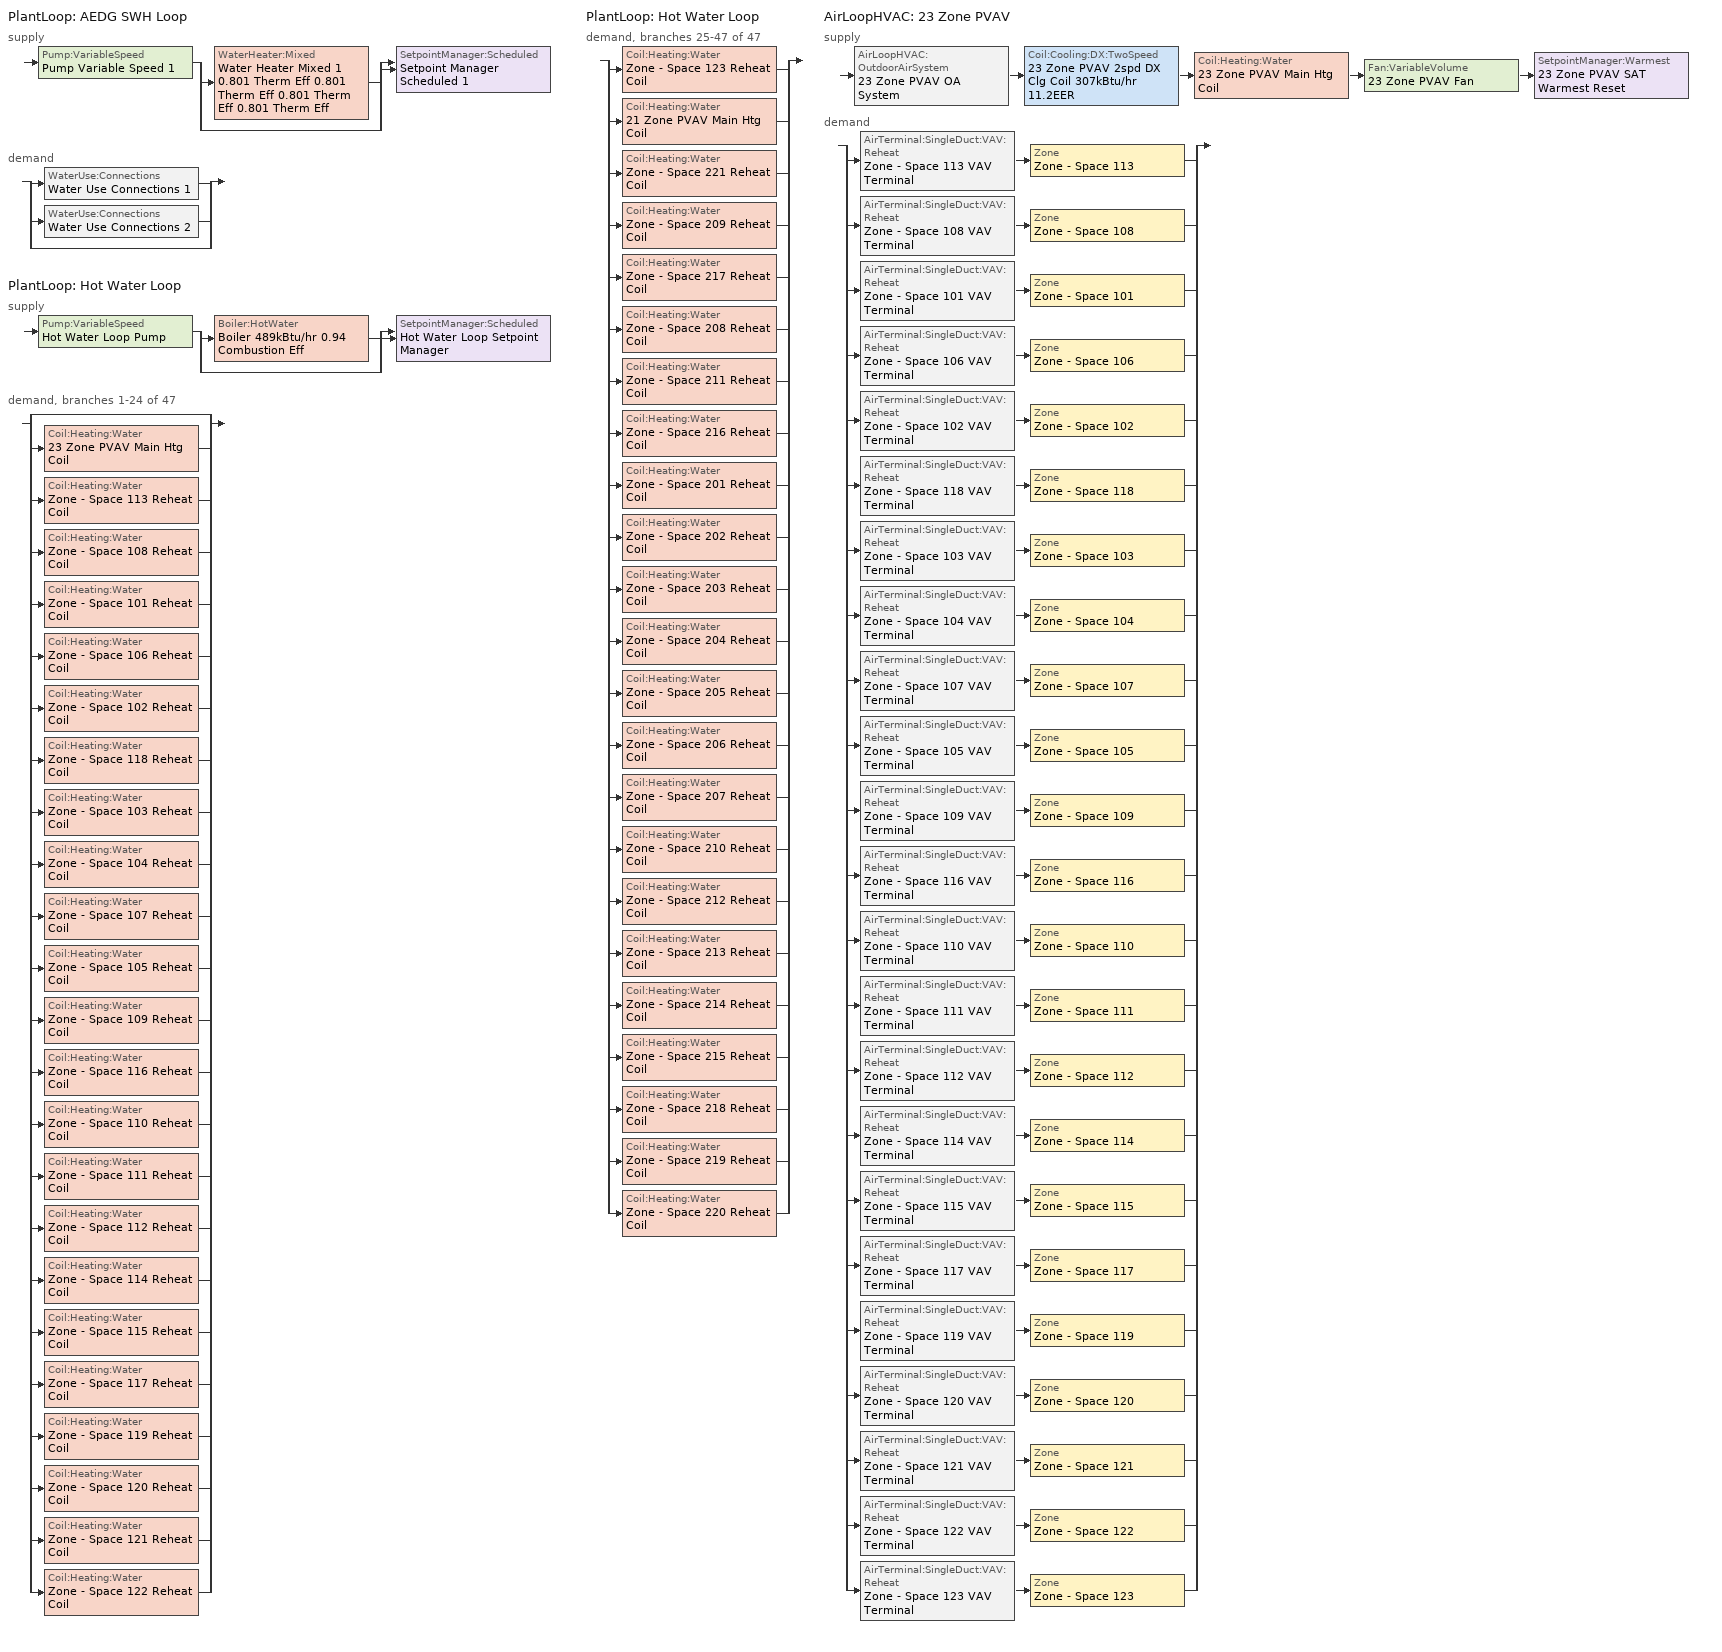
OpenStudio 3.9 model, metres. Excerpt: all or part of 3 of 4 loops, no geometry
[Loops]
PlantLoop 'AEDG SWH Loop'
 supply: Pump:VariableSpeed 'Pump Variable Speed 1' > split
  | WaterHeater:Mixed 'Water Heater Mixed 1 0.801 Therm Eff 0.801 Therm Eff 0.801 Therm Eff 0.801 Therm Eff'
  | bypass
  join > SetpointManager:Scheduled 'Setpoint Manager Scheduled 1'
 demand: split
  | WaterUse:Connections 'Water Use Connections 1'
  | WaterUse:Connections 'Water Use Connections 2'
  | bypass
PlantLoop 'Hot Water Loop'
 supply: Pump:VariableSpeed 'Hot Water Loop Pump' > split
  | Boiler:HotWater 'Boiler 489kBtu/hr 0.94 Combustion Eff'
  | bypass
  join > SetpointManager:Scheduled 'Hot Water Loop Setpoint Manager'
 demand, branches 1-24 of 47: split
  | bypass
  | Coil:Heating:Water '23 Zone PVAV Main Htg Coil'
  | Coil:Heating:Water 'Zone - Space 113 Reheat Coil'
  | Coil:Heating:Water 'Zone - Space 108 Reheat Coil'
  | Coil:Heating:Water 'Zone - Space 101 Reheat Coil'
  | Coil:Heating:Water 'Zone - Space 106 Reheat Coil'
  | Coil:Heating:Water 'Zone - Space 102 Reheat Coil'
  | Coil:Heating:Water 'Zone - Space 118 Reheat Coil'
  | Coil:Heating:Water 'Zone - Space 103 Reheat Coil'
  | Coil:Heating:Water 'Zone - Space 104 Reheat Coil'
  | Coil:Heating:Water 'Zone - Space 107 Reheat Coil'
  | Coil:Heating:Water 'Zone - Space 105 Reheat Coil'
  | Coil:Heating:Water 'Zone - Space 109 Reheat Coil'
  | Coil:Heating:Water 'Zone - Space 116 Reheat Coil'
  | Coil:Heating:Water 'Zone - Space 110 Reheat Coil'
  | Coil:Heating:Water 'Zone - Space 111 Reheat Coil'
  | Coil:Heating:Water 'Zone - Space 112 Reheat Coil'
  | Coil:Heating:Water 'Zone - Space 114 Reheat Coil'
  | Coil:Heating:Water 'Zone - Space 115 Reheat Coil'
  | Coil:Heating:Water 'Zone - Space 117 Reheat Coil'
  | Coil:Heating:Water 'Zone - Space 119 Reheat Coil'
  | Coil:Heating:Water 'Zone - Space 120 Reheat Coil'
  | Coil:Heating:Water 'Zone - Space 121 Reheat Coil'
  | Coil:Heating:Water 'Zone - Space 122 Reheat Coil'
PlantLoop 'Hot Water Loop'
 demand, branches 25-47 of 47: split
  | Coil:Heating:Water 'Zone - Space 123 Reheat Coil'
  | Coil:Heating:Water '21 Zone PVAV Main Htg Coil'
  | Coil:Heating:Water 'Zone - Space 221 Reheat Coil'
  | Coil:Heating:Water 'Zone - Space 209 Reheat Coil'
  | Coil:Heating:Water 'Zone - Space 217 Reheat Coil'
  | Coil:Heating:Water 'Zone - Space 208 Reheat Coil'
  | Coil:Heating:Water 'Zone - Space 211 Reheat Coil'
  | Coil:Heating:Water 'Zone - Space 216 Reheat Coil'
  | Coil:Heating:Water 'Zone - Space 201 Reheat Coil'
  | Coil:Heating:Water 'Zone - Space 202 Reheat Coil'
  | Coil:Heating:Water 'Zone - Space 203 Reheat Coil'
  | Coil:Heating:Water 'Zone - Space 204 Reheat Coil'
  | Coil:Heating:Water 'Zone - Space 205 Reheat Coil'
  | Coil:Heating:Water 'Zone - Space 206 Reheat Coil'
  | Coil:Heating:Water 'Zone - Space 207 Reheat Coil'
  | Coil:Heating:Water 'Zone - Space 210 Reheat Coil'
  | Coil:Heating:Water 'Zone - Space 212 Reheat Coil'
  | Coil:Heating:Water 'Zone - Space 213 Reheat Coil'
  | Coil:Heating:Water 'Zone - Space 214 Reheat Coil'
  | Coil:Heating:Water 'Zone - Space 215 Reheat Coil'
  | Coil:Heating:Water 'Zone - Space 218 Reheat Coil'
  | Coil:Heating:Water 'Zone - Space 219 Reheat Coil'
  | Coil:Heating:Water 'Zone - Space 220 Reheat Coil'
AirLoopHVAC '23 Zone PVAV'
 supply: AirLoopHVAC:OutdoorAirSystem '23 Zone PVAV OA System' > Coil:Cooling:DX:TwoSpeed '23 Zone PVAV 2spd DX Clg Coil 307kBtu/hr 11.2EER' > Coil:Heating:Water '23 Zone PVAV Main Htg Coil' > Fan:VariableVolume '23 Zone PVAV Fan' > SetpointManager:Warmest '23 Zone PVAV SAT Warmest Reset'
 demand: split
  | AirTerminal:SingleDuct:VAV:Reheat 'Zone - Space 113 VAV Terminal' > Zone 'Zone - Space 113'
  | AirTerminal:SingleDuct:VAV:Reheat 'Zone - Space 108 VAV Terminal' > Zone 'Zone - Space 108'
  | AirTerminal:SingleDuct:VAV:Reheat 'Zone - Space 101 VAV Terminal' > Zone 'Zone - Space 101'
  | AirTerminal:SingleDuct:VAV:Reheat 'Zone - Space 106 VAV Terminal' > Zone 'Zone - Space 106'
  | AirTerminal:SingleDuct:VAV:Reheat 'Zone - Space 102 VAV Terminal' > Zone 'Zone - Space 102'
  | AirTerminal:SingleDuct:VAV:Reheat 'Zone - Space 118 VAV Terminal' > Zone 'Zone - Space 118'
  | AirTerminal:SingleDuct:VAV:Reheat 'Zone - Space 103 VAV Terminal' > Zone 'Zone - Space 103'
  | AirTerminal:SingleDuct:VAV:Reheat 'Zone - Space 104 VAV Terminal' > Zone 'Zone - Space 104'
  | AirTerminal:SingleDuct:VAV:Reheat 'Zone - Space 107 VAV Terminal' > Zone 'Zone - Space 107'
  | AirTerminal:SingleDuct:VAV:Reheat 'Zone - Space 105 VAV Terminal' > Zone 'Zone - Space 105'
  | AirTerminal:SingleDuct:VAV:Reheat 'Zone - Space 109 VAV Terminal' > Zone 'Zone - Space 109'
  | AirTerminal:SingleDuct:VAV:Reheat 'Zone - Space 116 VAV Terminal' > Zone 'Zone - Space 116'
  | AirTerminal:SingleDuct:VAV:Reheat 'Zone - Space 110 VAV Terminal' > Zone 'Zone - Space 110'
  | AirTerminal:SingleDuct:VAV:Reheat 'Zone - Space 111 VAV Terminal' > Zone 'Zone - Space 111'
  | AirTerminal:SingleDuct:VAV:Reheat 'Zone - Space 112 VAV Terminal' > Zone 'Zone - Space 112'
  | AirTerminal:SingleDuct:VAV:Reheat 'Zone - Space 114 VAV Terminal' > Zone 'Zone - Space 114'
  | AirTerminal:SingleDuct:VAV:Reheat 'Zone - Space 115 VAV Terminal' > Zone 'Zone - Space 115'
  | AirTerminal:SingleDuct:VAV:Reheat 'Zone - Space 117 VAV Terminal' > Zone 'Zone - Space 117'
  | AirTerminal:SingleDuct:VAV:Reheat 'Zone - Space 119 VAV Terminal' > Zone 'Zone - Space 119'
  | AirTerminal:SingleDuct:VAV:Reheat 'Zone - Space 120 VAV Terminal' > Zone 'Zone - Space 120'
  | AirTerminal:SingleDuct:VAV:Reheat 'Zone - Space 121 VAV Terminal' > Zone 'Zone - Space 121'
  | AirTerminal:SingleDuct:VAV:Reheat 'Zone - Space 122 VAV Terminal' > Zone 'Zone - Space 122'
  | AirTerminal:SingleDuct:VAV:Reheat 'Zone - Space 123 VAV Terminal' > Zone 'Zone - Space 123'
[SizingPeriod:DesignDay] Daily Dry-Bulb Temperature Range {deltaC}=7.9; Barometric Pressure {Pa}=101229; Wind Speed {m/s}=3.1; Wind Direction {deg}=270; Rain Indicator=No; Snow Indicator=No; Day of Month=21; Month=8; Day Type=SummerDesignDay; Daylight Saving Time Indicator=No; Dry-Bulb Temperature Range Modifier Type=DefaultMultipliers; Solar Model Indicator=ASHRAETau; ASHRAE Clear Sky Optical Depth for Beam Irradiance=0.491; ASHRAE Clear Sky Optical Depth for Diffuse Irradiance=2.016
Name | Maximum Dry-Bulb Temperature {C} | Humidity Condition Type | Wetbulb or DewPoint at Maximum Dry-Bulb {C} | Enthalpy at Maximum Dry-Bulb {J/kg}
Macdill Afb Ann Clg .4% Condns WB=>MDB | 30.6 | Wetbulb | 27.2
Macdill Afb Ann Clg .4% Condns DP=>MDB | 28.6 | Dewpoint | 26.2
Macdill Afb Ann Clg .4% Condns Enth=>MDB | 30.6 | Enthalpy | 23 | 85100
[AvailabilityManager:NightCycle] Applicability Schedule=Always On Discrete; Control Type=CycleOnAny; Thermostat Tolerance {deltaC}=1
Name | Cycling Run Time {s}
Availability Manager Night Cycle 1; Availability Manager Night Cycle 2; Availability Manager Night Cycle 3; Availability Manager Night Cycle 4; Availability Manager Night Cycle 5; Availability Manager Night Cycle 6; Availability Manager Night Cycle 7; Availability Manager Night Cycle 8; Availability Manager Night Cycle 9; Availability Manager Night Cycle 10; Availability Manager Night Cycle 11; Availability Manager Night Cycle 12; Availability Manager Night Cycle 13 | 3600
Availability Manager Night Cycle 14; Availability Manager Night Cycle 15; Availability Manager Night Cycle 16; Availability Manager Night Cycle 17 | 1800
[Sizing:Zone] Zone Cooling Design Supply Air Temperature Input Method=SupplyAirTemperature; Zone Cooling Design Supply Air Temperature {C}=12.7778; Zone Cooling Design Supply Air Temperature Difference {deltaC}=11.11; Zone Heating Design Supply Air Temperature Input Method=SupplyAirTemperature; Zone Heating Design Supply Air Temperature {C}=50; Zone Heating Design Supply Air Temperature Difference {deltaC}=11.11; Zone Cooling Design Supply Air Humidity Ratio {kg-H2O/kg-air}=0.0085; Zone Heating Design Supply Air Humidity Ratio {kg-H2O/kg-air}=0.008; Cooling Design Air Flow Method=DesignDay; Heating Design Air Flow Method=DesignDay; Dedicated Outdoor Air System Control Strategy=NeutralSupplyAir; Zone Load Sizing Method=Sensible Load Only No Latent Load; Zone Latent Cooling Design Supply Air Humidity Ratio Input Method=HumidityRatioDifference; Zone Cooling Design Supply Air Humidity Ratio Difference {kgWater/kgDryAir}=0.005; Zone Latent Heating Design Supply Air Humidity Ratio Input Method=HumidityRatioDifference; Zone Humidification Design Supply Air Humidity Ratio Difference {kgWater/kgDryAir}=0.005; Sizing Option=Coincident
Name | Account for Dedicated Outdoor Air System | Dedicated Outdoor Air Low Setpoint Temperature for Design {C} | Dedicated Outdoor Air High Setpoint Temperature for Design {C}
Zone - Space 101; Zone - Space 102; Zone - Space 103; Zone - Space 104; Zone - Space 105; Zone - Space 106; Zone - Space 107; Zone - Space 108; Zone - Space 112; Zone - Space 115; Zone - Space 116; Zone - Space 117; Zone - Space 118; Zone - Space 119; Zone - Space 120; Zone - Space 121; Zone - Space 122; Zone - Space 123 | Yes | 15.5556 | 21.1111
Zone - Space 109; Zone - Space 110; Zone - Space 111; Zone - Space 113; Zone - Space 114 | No | autosize | autosize
[Zone equipment]
Zone - Space 101: Zone - Space 101 VAV Terminal
Zone - Space 102: Zone - Space 102 VAV Terminal
Zone - Space 103: Zone - Space 103 VAV Terminal
Zone - Space 104: Zone - Space 104 VAV Terminal
Zone - Space 105: Zone - Space 105 VAV Terminal
Zone - Space 106: Zone - Space 106 VAV Terminal
Zone - Space 107: Zone - Space 107 VAV Terminal
Zone - Space 108: Zone - Space 108 VAV Terminal
Zone - Space 109: Zone - Space 109 VAV Terminal
Zone - Space 110: Zone - Space 110 VAV Terminal
Zone - Space 111: Zone - Space 111 VAV Terminal
Zone - Space 112: Zone - Space 112 VAV Terminal
Zone - Space 113: Zone - Space 113 VAV Terminal
Zone - Space 114: Zone - Space 114 VAV Terminal
Zone - Space 115: Zone - Space 115 VAV Terminal
Zone - Space 116: Zone - Space 116 VAV Terminal
Zone - Space 117: Zone - Space 117 VAV Terminal
Zone - Space 118: Zone - Space 118 VAV Terminal
Zone - Space 119: Zone - Space 119 VAV Terminal
Zone - Space 120: Zone - Space 120 VAV Terminal
Zone - Space 121: Zone - Space 121 VAV Terminal
Zone - Space 122: Zone - Space 122 VAV Terminal
Zone - Space 123: Zone - Space 123 VAV Terminal
[PlantLoop] Glycol Concentration=0; Minimum Loop Temperature {C}=10; Plant Loop Volume {m3}=Autocalculate; Load Distribution Scheme=Optimal
Name | Maximum Loop Temperature {C} | Fluid Type
AEDG SWH Loop | 60
Hot Water Loop |  | Water
[Sizing:Plant] Loop Type=Heating; Sizing Option=NonCoincident; Zone Timesteps in Averaging Window=1; Coincident Sizing Factor Mode=None
Name | Design Loop Exit Temperature {C} | Loop Design Temperature Difference {deltaC}
AEDG SWH Loop | 60 | 5
Hot Water Loop | 82.2222 | 11.1111
[Pump:VariableSpeed] Coefficient 1 of the Part Load Performance Curve=0; Pump Control Type=Intermittent; Skin Loss Radiative Fraction=0.5; Design Power Sizing Method=PowerPerFlowPerPressure; Design Electric Power per Unit Flow Rate {W/(m3/s)}=348701.1; Design Shaft Power per Unit Flow Rate per Unit Head {W-s/m3-Pa}=1.28205; Design Minimum Flow Rate Fraction=0
Name | Rated Pump Head {Pa} | Motor Efficiency | Coefficient 2 of the Part Load Performance Curve | Coefficient 3 of the Part Load Performance Curve | Coefficient 4 of the Part Load Performance Curve
Pump Variable Speed 1 | 1 | 1 | 1 | 0 | 0
Hot Water Loop Pump | 179344 | 0.855 | 0.0205 | 0.4101 | 0.5753
[WaterHeater:Mixed]
Water Heater Mixed 1 0.801 Therm Eff 0.801 Therm Eff 0.801 Therm Eff 0.801 Therm Eff: Tank Volume {m3}=1; Setpoint Temperature Schedule=AEDG Water-Heater-Temp-Schedule; Deadband Temperature Difference {deltaC}=2; Maximum Temperature Limit {C}=82.22; Heater Control Type=Cycle; Heater Maximum Capacity {W}=845000; Heater Fuel Type=NaturalGas; Heater Thermal Efficiency=0.801096; Off Cycle Parasitic Fuel Consumption Rate {W}=20; Off Cycle Parasitic Fuel Type=NaturalGas; Off Cycle Parasitic Heat Fraction to Tank=0; On Cycle Parasitic Fuel Type=NaturalGas; On Cycle Parasitic Heat Fraction to Tank=0; Ambient Temperature Indicator=Schedule; Ambient Temperature Schedule=AEDG Water-Heater-Ambient-Temp-Schedule; Off Cycle Loss Coefficient to Ambient Temperature {W/K}=29.7719; On Cycle Loss Coefficient to Ambient Temperature {W/K}=29.7719; Use Side Effectiveness=1; Source Side Effectiveness=1; Use Side Design Flow Rate {m3/s}=autosize; Source Side Design Flow Rate {m3/s}=autosize; Indirect Water Heating Recovery Time {hr}=1.5; Source Side Flow Control Mode=IndirectHeatPrimarySetpoint
[WaterHeater:Sizing]
Water Heater Mixed 1 0.801 Therm Eff 0.801 Therm Eff 0.801 Therm Eff 0.801 Therm Eff: Design Mode=PeakDraw; Time Storage Can Meet Peak Draw {hr}=0.538503; Time for Tank Recovery {hr}=0; Nominal Tank Volume for Autosizing Plant Connections {m3}=1
[SetpointManager:Scheduled] Control Variable=Temperature
Name | Schedule | Setpoint Node or NodeList
Setpoint Manager Scheduled 1 | AEDG SWH-Loop-Temp-Schedule | AEDG SWH Loop Supply Outlet Node
Hot Water Loop Setpoint Manager | Hot Water Loop Temp - 180F | Hot Water Loop Supply Outlet Node
[WaterUse:Equipment:Definition]
AEDG Restroom Water Use: Peak Flow Rate {m3/s}=1.0902e-05; Target Temperature Schedule=AEDG SWH-Target-Temperature-Schedule; Sensible Fraction Schedule=AEDG SWH-Sensible-Fraction-Schedule; Latent Fraction Schedule=AEDG SWH-Latent-Fraction-Schedule
[WaterUse:Equipment] Water Use Equipment Definition=AEDG Restroom Water Use; Flow Rate Fraction Schedule=AEDG SWH-Flow-Fraction-Schedule
Name | Space
Water Use Equipment 1 | Space 210
Water Use Equipment 2 | Space 110
[WaterUse:Connections] Hot Water Supply Temperature Schedule=AEDG SWH-Hot-Supply-Temperature-Schedule; Drain Water Heat Exchanger Type=None; Drain Water Heat Exchanger Destination=Plant
Name | Water Use Equipment Name 1
Water Use Connections 1 | Water Use Equipment 1
Water Use Connections 2 | Water Use Equipment 2
[Boiler:HotWater]
Boiler 489kBtu/hr 0.94 Combustion Eff: Fuel Type=NaturalGas; Nominal Thermal Efficiency=0.933; Efficiency Curve Temperature Evaluation Variable=LeavingBoiler; Normalized Boiler Efficiency Curve=Boiler Constant Efficiency Curve; Minimum Part Load Ratio=0; Maximum Part Load Ratio=1.2; Optimum Part Load Ratio=1; Water Outlet Upper Temperature Limit {C}=95; Boiler Flow Mode=LeavingSetpointModulated; On Cycle Parasitic Electric Load {W}=0; Off Cycle Parasitic Fuel Load {W}=0; Sizing Factor=1
[AirLoopHVAC]
23 Zone PVAV: Availability Schedule=23 Zone PVAV Occ Sch 1; Design Supply Air Flow Rate {m3/s}=autosize; Design Return Air Flow Fraction of Supply Air Flow=1
[Sizing:System]
23 Zone PVAV: Type of Load to Size On=Sensible; Design Outdoor Air Flow Rate {m3/s}=Autosize; Central Heating Maximum System Air Flow Ratio=0.3; Preheat Design Temperature {C}=7.22222; Preheat Design Humidity Ratio {kg-H2O/kg-Air}=0.008; Precool Design Temperature {C}=12.7778; Precool Design Humidity Ratio {kg-H2O/kg-Air}=0.008; Central Cooling Design Supply Air Temperature {C}=12.7778; Central Heating Design Supply Air Temperature {C}=12.7778; Sizing Option=Coincident; 100% Outdoor Air in Cooling=No; 100% Outdoor Air in Heating=No; Central Cooling Design Supply Air Humidity Ratio {kg-H2O/kg-Air}=0.0085; Central Heating Design Supply Air Humidity Ratio {kg-H2O/kg-Air}=0.008; Cooling Design Air Flow Method=DesignDay; Heating Design Air Flow Method=DesignDay; System Outdoor Air Method=ZoneSum; Zone Maximum Outdoor Air Fraction=1; Cooling Supply Air Flow Rate Per Floor Area {m3/s-m2}=0.00996765; Cooling Fraction of Autosized Cooling Supply Air Flow Rate=1; Cooling Supply Air Flow Rate Per Unit Cooling Capacity {m3/s-W}=3.94755e-05; Heating Supply Air Flow Rate Per Floor Area {m3/s-m2}=0.00996765; Heating Fraction of Autosized Heating Supply Air Flow Rate=1; Heating Fraction of Autosized Cooling Supply Air Flow Rate=1; Heating Supply Air Flow Rate Per Unit Heating Capacity {m3/s-W}=3.15882e-05; Cooling Design Capacity Method=CoolingDesignCapacity; Cooling Design Capacity {W}=autosize; Cooling Design Capacity Per Floor Area {W/m2}=234.7; Fraction of Autosized Cooling Design Capacity=1; Heating Design Capacity Method=HeatingDesignCapacity; Heating Design Capacity {W}=autosize; Heating Design Capacity Per Floor Area {W/m2}=157; Fraction of Autosized Heating Design Capacity=1; Central Cooling Capacity Control Method=OnOff; Occupant Diversity=autosize
[Fan:VariableVolume]
23 Zone PVAV Fan: Availability Schedule=Always On Discrete; Fan Total Efficiency=0.59605; Pressure Rise {Pa}=1017.592; Maximum Flow Rate {m3/s}=Autosize; Fan Power Minimum Flow Rate Input Method=Fraction; Fan Power Minimum Flow Fraction=0.25; Fan Power Minimum Air Flow Rate {m3/s}=0; Motor Efficiency=0.917; Motor In Airstream Fraction=1; Fan Power Coefficient 1=0.04076; Fan Power Coefficient 2=0.0881; Fan Power Coefficient 3=-0.0729; Fan Power Coefficient 4=0.9437; Fan Power Coefficient 5=0
[Coil:Heating:Water] Availability Schedule=Always On Discrete; Rated Inlet Water Temperature {C}=82.2222; Rated Outlet Water Temperature {C}=71.1111
Name | Rated Inlet Air Temperature {C} | Rated Outlet Air Temperature {C}
23 Zone PVAV Main Htg Coil; 21 Zone PVAV Main Htg Coil | 7.22222 | 12.7778
Zone - Space 113 Reheat Coil; Zone - Space 108 Reheat Coil; Zone - Space 101 Reheat Coil; Zone - Space 106 Reheat Coil; Zone - Space 102 Reheat Coil; Zone - Space 118 Reheat Coil; Zone - Space 103 Reheat Coil; Zone - Space 104 Reheat Coil; Zone - Space 107 Reheat Coil; Zone - Space 105 Reheat Coil; Zone - Space 109 Reheat Coil; Zone - Space 116 Reheat Coil; Zone - Space 110 Reheat Coil; Zone - Space 111 Reheat Coil; Zone - Space 112 Reheat Coil; Zone - Space 114 Reheat Coil; Zone - Space 115 Reheat Coil; Zone - Space 117 Reheat Coil; Zone - Space 119 Reheat Coil; Zone - Space 120 Reheat Coil; Zone - Space 121 Reheat Coil; Zone - Space 122 Reheat Coil; Zone - Space 123 Reheat Coil; Zone - Space 221 Reheat Coil; Zone - Space 209 Reheat Coil; Zone - Space 217 Reheat Coil; Zone - Space 208 Reheat Coil; Zone - Space 211 Reheat Coil; Zone - Space 216 Reheat Coil; Zone - Space 201 Reheat Coil; Zone - Space 202 Reheat Coil; Zone - Space 203 Reheat Coil; Zone - Space 204 Reheat Coil; Zone - Space 205 Reheat Coil; Zone - Space 206 Reheat Coil; Zone - Space 207 Reheat Coil; Zone - Space 210 Reheat Coil; Zone - Space 212 Reheat Coil; Zone - Space 213 Reheat Coil; Zone - Space 214 Reheat Coil; Zone - Space 215 Reheat Coil; Zone - Space 218 Reheat Coil; Zone - Space 219 Reheat Coil; Zone - Space 220 Reheat Coil | 12.7778 | 50
[Controller:WaterCoil] Action=Normal; Controller Convergence Tolerance {deltaC}=0.1; Minimum Actuated Flow {m3/s}=0
Name | Water Coil
23 Zone PVAV Main Htg Coil Controller | 23 Zone PVAV Main Htg Coil
Zone - Space 113 Reheat Coil Controller | Zone - Space 113 Reheat Coil
Zone - Space 108 Reheat Coil Controller | Zone - Space 108 Reheat Coil
Zone - Space 101 Reheat Coil Controller | Zone - Space 101 Reheat Coil
Zone - Space 106 Reheat Coil Controller | Zone - Space 106 Reheat Coil
Zone - Space 102 Reheat Coil Controller | Zone - Space 102 Reheat Coil
Zone - Space 118 Reheat Coil Controller | Zone - Space 118 Reheat Coil
Zone - Space 103 Reheat Coil Controller | Zone - Space 103 Reheat Coil
Zone - Space 104 Reheat Coil Controller | Zone - Space 104 Reheat Coil
Zone - Space 107 Reheat Coil Controller | Zone - Space 107 Reheat Coil
Zone - Space 105 Reheat Coil Controller | Zone - Space 105 Reheat Coil
Zone - Space 109 Reheat Coil Controller | Zone - Space 109 Reheat Coil
Zone - Space 116 Reheat Coil Controller | Zone - Space 116 Reheat Coil
Zone - Space 110 Reheat Coil Controller | Zone - Space 110 Reheat Coil
Zone - Space 111 Reheat Coil Controller | Zone - Space 111 Reheat Coil
Zone - Space 112 Reheat Coil Controller | Zone - Space 112 Reheat Coil
Zone - Space 114 Reheat Coil Controller | Zone - Space 114 Reheat Coil
Zone - Space 115 Reheat Coil Controller | Zone - Space 115 Reheat Coil
Zone - Space 117 Reheat Coil Controller | Zone - Space 117 Reheat Coil
Zone - Space 119 Reheat Coil Controller | Zone - Space 119 Reheat Coil
Zone - Space 120 Reheat Coil Controller | Zone - Space 120 Reheat Coil
Zone - Space 121 Reheat Coil Controller | Zone - Space 121 Reheat Coil
Zone - Space 122 Reheat Coil Controller | Zone - Space 122 Reheat Coil
Zone - Space 123 Reheat Coil Controller | Zone - Space 123 Reheat Coil
21 Zone PVAV Main Htg Coil Controller | 21 Zone PVAV Main Htg Coil
Zone - Space 221 Reheat Coil Controller | Zone - Space 221 Reheat Coil
Zone - Space 209 Reheat Coil Controller | Zone - Space 209 Reheat Coil
Zone - Space 217 Reheat Coil Controller | Zone - Space 217 Reheat Coil
Zone - Space 208 Reheat Coil Controller | Zone - Space 208 Reheat Coil
Zone - Space 211 Reheat Coil Controller | Zone - Space 211 Reheat Coil
Zone - Space 216 Reheat Coil Controller | Zone - Space 216 Reheat Coil
Zone - Space 201 Reheat Coil Controller | Zone - Space 201 Reheat Coil
Zone - Space 202 Reheat Coil Controller | Zone - Space 202 Reheat Coil
Zone - Space 203 Reheat Coil Controller | Zone - Space 203 Reheat Coil
Zone - Space 204 Reheat Coil Controller | Zone - Space 204 Reheat Coil
Zone - Space 205 Reheat Coil Controller | Zone - Space 205 Reheat Coil
Zone - Space 206 Reheat Coil Controller | Zone - Space 206 Reheat Coil
Zone - Space 207 Reheat Coil Controller | Zone - Space 207 Reheat Coil
Zone - Space 210 Reheat Coil Controller | Zone - Space 210 Reheat Coil
Zone - Space 212 Reheat Coil Controller | Zone - Space 212 Reheat Coil
Zone - Space 213 Reheat Coil Controller | Zone - Space 213 Reheat Coil
Zone - Space 214 Reheat Coil Controller | Zone - Space 214 Reheat Coil
Zone - Space 215 Reheat Coil Controller | Zone - Space 215 Reheat Coil
Zone - Space 218 Reheat Coil Controller | Zone - Space 218 Reheat Coil
Zone - Space 219 Reheat Coil Controller | Zone - Space 219 Reheat Coil
Zone - Space 220 Reheat Coil Controller | Zone - Space 220 Reheat Coil
[Coil:Cooling:DX:TwoSpeed]
23 Zone PVAV 2spd DX Clg Coil 307kBtu/hr 11.2EER: Availability Schedule=Always On Discrete; Rated High Speed Total Cooling Capacity {W}=Autosize; Rated High Speed Sensible Heat Ratio=Autosize; Rated High Speed COP {W/W}=3.86636; Rated High Speed Air Flow Rate {m3/s}=Autosize; Rated High Speed Evaporator Fan Power Per Volume Flow Rate 2017 {W/(m3/s)}=773.3; Rated High Speed Evaporator Fan Power Per Volume Flow Rate 2023 {W/(m3/s)}=934.4; Unit Internal Static Air Pressure {Pa}=773.3; Total Cooling Capacity Function of Temperature Curve=CoilClgDXQRatio_fTwbToadbSI; Total Cooling Capacity Function of Flow Fraction Curve=CoilClgDXDblQRatio_fCFMRatio; Energy Input Ratio Function of Temperature Curve=CoilClgDXEIRRatio_fTwbToadbSI; Energy Input Ratio Function of Flow Fraction Curve=CoilClgDXDblEIRRatio_fCFMRatio; Part Load Fraction Correlation Curve=CoilClgDXEIRRatio_fQFrac; Rated Low Speed Total Cooling Capacity {W}=Autosize; Rated Low Speed Sensible Heat Ratio=0.69; Rated Low Speed COP {W/W}=3.86636; Rated Low Speed Air Flow Rate {m3/s}=Autosize; Rated Low Speed Evaporator Fan Power Per Volume Flow Rate 2017 {W/(m3/s)}=773.3; Rated Low Speed Evaporator Fan Power Per Volume Flow Rate 2023 {W/(m3/s)}=934.4; Low Speed Total Cooling Capacity Function of Temperature Curve=CoilClgDXQRatio_fTwbToadbSI; Low Speed Energy Input Ratio Function of Temperature Curve=CoilClgDXEIRRatio_fTwbToadbSI; Condenser Type=AirCooled; Minimum Outdoor Dry-Bulb Temperature for Compressor Operation {C}=-25; High Speed Evaporative Condenser Effectiveness=0.9; High Speed Evaporative Condenser Air Flow Rate {m3/s}=Autosize; High Speed Evaporative Condenser Pump Rated Power Consumption {W}=Autosize; Low Speed Evaporative Condenser Effectiveness=0.9; Low Speed Evaporative Condenser Air Flow Rate {m3/s}=Autosize; Low Speed Evaporative Condenser Pump Rated Power Consumption {W}=Autosize; Basin Heater Capacity {W/K}=0; Basin Heater Setpoint Temperature {C}=2
[Controller:OutdoorAir]
23 Zone PVAV OA Controller: Minimum Outdoor Air Flow Rate {m3/s}=0; Maximum Outdoor Air Flow Rate {m3/s}=Autosize; Economizer Control Type=NoEconomizer; Economizer Control Action Type=ModulateFlow; Economizer Maximum Limit Dry-Bulb Temperature {C}=28; Economizer Maximum Limit Enthalpy {J/kg}=64000; Lockout Type=LockoutWithHeating; Minimum Limit Type=FixedMinimum; Minimum Outdoor Air Schedule=23 Zone PVAV Occ Sch 1; Controller Mechanical Ventilation=23 Zone PVAV Mechanical Ventilation Controller; High Humidity Control=No; High Humidity Outdoor Air Flow Ratio=1; Control High Indoor Humidity Based on Outdoor Humidity Ratio=Yes; Heat Recovery Bypass Control Type=BypassWhenWithinEconomizerLimits; Economizer Operation Staging=InterlockedWithMechanicalCooling
[Controller:MechanicalVentilation]
23 Zone PVAV Mechanical Ventilation Controller: Availability Schedule=Always On Discrete; System Outdoor Air Method=Standard62.1VentilationRateProcedureWithLimit
[AirLoopHVAC:OutdoorAirSystem]
23 Zone PVAV OA System: Controller=23 Zone PVAV OA Controller
[AirTerminal:SingleDuct:VAV:Reheat] Availability Schedule=Always On Discrete; Maximum Air Flow Rate {m3/s}=AutoSize; Zone Minimum Air Flow Input Method=Constant; Constant Minimum Air Flow Fraction=0.2; Fixed Minimum Air Flow Rate {m3/s}=0; Maximum Hot Water or Steam Flow Rate {m3/s}=AutoSize; Minimum Hot Water or Steam Flow Rate {m3/s}=0; Convergence Tolerance=0.001; Damper Heating Action=ReverseWithLimits; Maximum Flow per Zone Floor Area During Reheat {m3/s-m2}=AutoSize; Maximum Flow Fraction During Reheat=0.5; Maximum Reheat Air Temperature {C}=50; Control For Outdoor Air=No
Name | Reheat Coil
Zone - Space 113 VAV Terminal | Zone - Space 113 Reheat Coil
Zone - Space 108 VAV Terminal | Zone - Space 108 Reheat Coil
Zone - Space 101 VAV Terminal | Zone - Space 101 Reheat Coil
Zone - Space 106 VAV Terminal | Zone - Space 106 Reheat Coil
Zone - Space 102 VAV Terminal | Zone - Space 102 Reheat Coil
Zone - Space 118 VAV Terminal | Zone - Space 118 Reheat Coil
Zone - Space 103 VAV Terminal | Zone - Space 103 Reheat Coil
Zone - Space 104 VAV Terminal | Zone - Space 104 Reheat Coil
Zone - Space 107 VAV Terminal | Zone - Space 107 Reheat Coil
Zone - Space 105 VAV Terminal | Zone - Space 105 Reheat Coil
Zone - Space 109 VAV Terminal | Zone - Space 109 Reheat Coil
Zone - Space 116 VAV Terminal | Zone - Space 116 Reheat Coil
Zone - Space 110 VAV Terminal | Zone - Space 110 Reheat Coil
Zone - Space 111 VAV Terminal | Zone - Space 111 Reheat Coil
Zone - Space 112 VAV Terminal | Zone - Space 112 Reheat Coil
Zone - Space 114 VAV Terminal | Zone - Space 114 Reheat Coil
Zone - Space 115 VAV Terminal | Zone - Space 115 Reheat Coil
Zone - Space 117 VAV Terminal | Zone - Space 117 Reheat Coil
Zone - Space 119 VAV Terminal | Zone - Space 119 Reheat Coil
Zone - Space 120 VAV Terminal | Zone - Space 120 Reheat Coil
Zone - Space 121 VAV Terminal | Zone - Space 121 Reheat Coil
Zone - Space 122 VAV Terminal | Zone - Space 122 Reheat Coil
Zone - Space 123 VAV Terminal | Zone - Space 123 Reheat Coil
[SetpointManager:Warmest]
23 Zone PVAV SAT Warmest Reset: Control Variable=Temperature; Minimum Setpoint Temperature {C}=12.7778; Maximum Setpoint Temperature {C}=15.5556; Strategy=MaximumTemperature; Setpoint Node or NodeList=23 Zone PVAV Supply Outlet Node
[Schedule:Ruleset]
Name | Default Day Schedule | Summer Design Day Schedule | Winter Design Day Schedule
AEDG Water-Heater-Temp-Schedule | AEDG Water-Heater-Temp-Schedule All Days
AEDG Water-Heater-Ambient-Temp-Schedule | AEDG Water-Heater-Ambient-Temp-Schedule All Days
AEDG SWH-Loop-Temp-Schedule | AEDG SWH-Loop-Temp-Schedule All Days
AEDG SWH-Flow-Fraction-Schedule | AEDG SWH-Flow-Fraction-Schedule Weekday | AEDG SWH-Flow-Fraction-Schedule Summer Design Day | AEDG SWH-Flow-Fraction-Schedule Winter Design Day
AEDG SWH-Target-Temperature-Schedule | AEDG SWH-Target-Temperature-Schedule All Days
AEDG SWH-Sensible-Fraction-Schedule | AEDG SWH-Sensible-Fraction-Schedule All Days
AEDG SWH-Latent-Fraction-Schedule | AEDG SWH-Latent-Fraction-Schedule All Days
AEDG SWH-Hot-Supply-Temperature-Schedule | AEDG SWH-Hot-Supply-Temperature-Schedule All Days
Hot Water Loop Temp - 180F | Hot Water Loop Temp - 180F Default
23 Zone PVAV Occ Sch 1 | 23 Zone PVAV Occ Sch Default 1 | 23 Zone PVAV Occ Sch Summer Design Day 1 | 23 Zone PVAV Occ Sch Winter Design Day 1
[Schedule:Day]
AEDG Water-Heater-Temp-Schedule All Days; AEDG SWH-Loop-Temp-Schedule All Days: No, 24, 0, 60
AEDG Water-Heater-Ambient-Temp-Schedule All Days: No, 24, 0, 22
AEDG SWH-Flow-Fraction-Schedule Weekday: No, 7, 0, 0.05, 8, 0, 0.1, 9, 0, 0.34, 10, 0, 0.6, 11, 0, 0.63, 12, 0, 0.72, 13, 0, 0.79, 14, 0, 0.83, 15, 0, 0.61, 16, 0, 0.65, 18, 0, 0.1, 19, 0, 0.19, 20, 0, 0.25, 22, 0, 0.22, 23, 0, 0.12, 24, 0, 0.09
AEDG SWH-Flow-Fraction-Schedule Winter Design Day: No, 24, 0, 0
AEDG SWH-Flow-Fraction-Schedule Summer Design Day: No, 24, 0, 1
AEDG SWH-Flow-Fraction-Schedule Weekend: No, 8, 0, 0.03, 14, 0, 0.05, 24, 0, 0.03
AEDG SWH-Flow-Fraction-Schedule Summer Weekday: No, 7, 0, 0.05, 18, 0, 0.1, 19, 0, 0.19, 20, 0, 0.25, 22, 0, 0.22, 23, 0, 0.12, 24, 0, 0.09
AEDG SWH-Target-Temperature-Schedule All Days: No, 24, 0, 40
AEDG SWH-Sensible-Fraction-Schedule All Days: No, 24, 0, 0.2
AEDG SWH-Latent-Fraction-Schedule All Days: No, 24, 0, 0.05
AEDG SWH-Hot-Supply-Temperature-Schedule All Days: No, 24, 0, 55
Hot Water Loop Temp - 180F Default: 24, 0, 82.2222
23 Zone PVAV Occ Sch Default 1: 6, 0, 0, 22, 0, 1, 24, 0, 0
23 Zone PVAV Occ Sch Winter Design Day 1; 23 Zone PVAV Occ Sch Summer Design Day 1: 24, 0, 1
Schedule Day 72: 6, 0, 0, 17, 0, 1, 24, 0, 0
Schedule Day 73: 24, 0, 0
[Schedule:Rule] Date Specification Type=DateRange
Name | Schedule Ruleset | Rule Order | Day Schedule | Apply Sunday | Apply Saturday | Start Month | Start Day | End Month | End Day | Apply Monday | Apply Tuesday | Apply Wednesday | Apply Thursday | Apply Friday
AEDG SWH-Flow-Fraction-Schedule Weekend Rule | AEDG SWH-Flow-Fraction-Schedule | 1 | AEDG SWH-Flow-Fraction-Schedule Weekend | Yes | Yes | 1 | 1 | 12 | 31
AEDG SWH-Flow-Fraction-Schedule Summer Weekday Rule | AEDG SWH-Flow-Fraction-Schedule | 0 | AEDG SWH-Flow-Fraction-Schedule Summer Weekday |  |  | 7 | 1 | 8 | 31 | Yes | Yes | Yes | Yes | Yes
Schedule Rule 14 | 23 Zone PVAV Occ Sch 1 | 1 | Schedule Day 72 |  | Yes | 1 | 7 | 12 | 30
Schedule Rule 15 | 23 Zone PVAV Occ Sch 1 | 0 | Schedule Day 73 | Yes |  | 1 | 1 | 12 | 31
[Schedule:Constant]
Always On Discrete: Value=1
[Curve:Biquadratic] Minimum Value of x=13.89; Maximum Value of x=25; Minimum Value of y=23.89; Maximum Value of y=46.11; Minimum Curve Output=0.77
Name | Coefficient1 Constant | Coefficient2 x | Coefficient3 x**2 | Coefficient4 y | Coefficient5 y**2 | Coefficient6 x*y | Maximum Curve Output
CoilClgDXQRatio_fTwbToadbSI | 0.86779 | 0.014245 | 0.000554 | -0.007569 | 3.2e-05 | -0.000191 | 1.29
CoilClgDXEIRRatio_fTwbToadbSI | 0.116709 | 0.028458 | -0.000411 | 0.021422 | 0.000162 | -0.00068 | 1.33
[Curve:Cubic]
Name | Coefficient1 Constant | Coefficient2 x | Coefficient3 x**2 | Coefficient4 x**3 | Minimum Value of x | Maximum Value of x
CoilClgDXDblQRatio_fCFMRatio | 0.472786 | 1.243342 | -1.03871 | 0.322578 | -100 | 100
CoilClgDXDblEIRRatio_fCFMRatio | 1.007948 | 0.345441 | -0.692289 | 0.338899 | 0 | 1
CoilClgDXEIRRatio_fQFrac | 0 | 5.1091 | -8.5515 | 4.4744 | 0.7 | 1
Boiler Constant Efficiency Curve | 1 | 0 | 0 | 0 | 0 | 1
